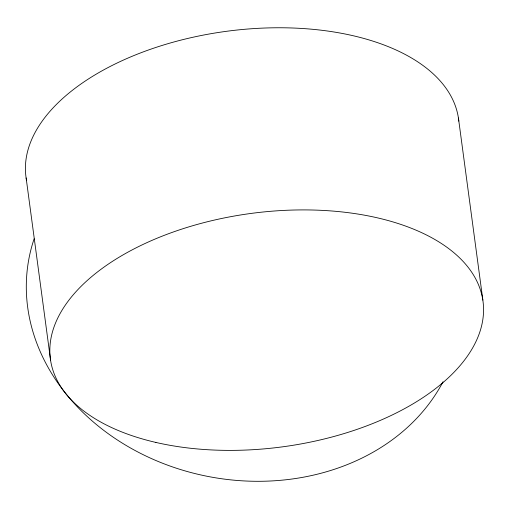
<?xml version="1.0" encoding="UTF-8"?>
<svg xmlns="http://www.w3.org/2000/svg" width="509" height="509" viewBox="0 0 509 509"><rect width="100%" height="100%" fill="white"/><g stroke="black" fill="none" stroke-linecap="round" stroke-linejoin="round"><path stroke-width="0.76" d="M458.431 118.037L482.869 300.125M26.131 177.953L50.569 360.041M443.008 381.782A218.221 180.911 10.5 0 1 171.692 466.626A218.221 180.911 10.5 0 1 34.128 238.785M26.5 180.18A218.221 117.757 -7.6 0 1 225.697 31.412A218.221 117.757 -7.6 0 1 458.813 121.142M155.913 442.436A218.221 117.757 -7.6 0 0 483.55 311.075A218.221 117.757 -7.6 0 0 160.704 236.742A218.221 117.757 -7.6 0 0 155.913 442.436"/></g></svg>
